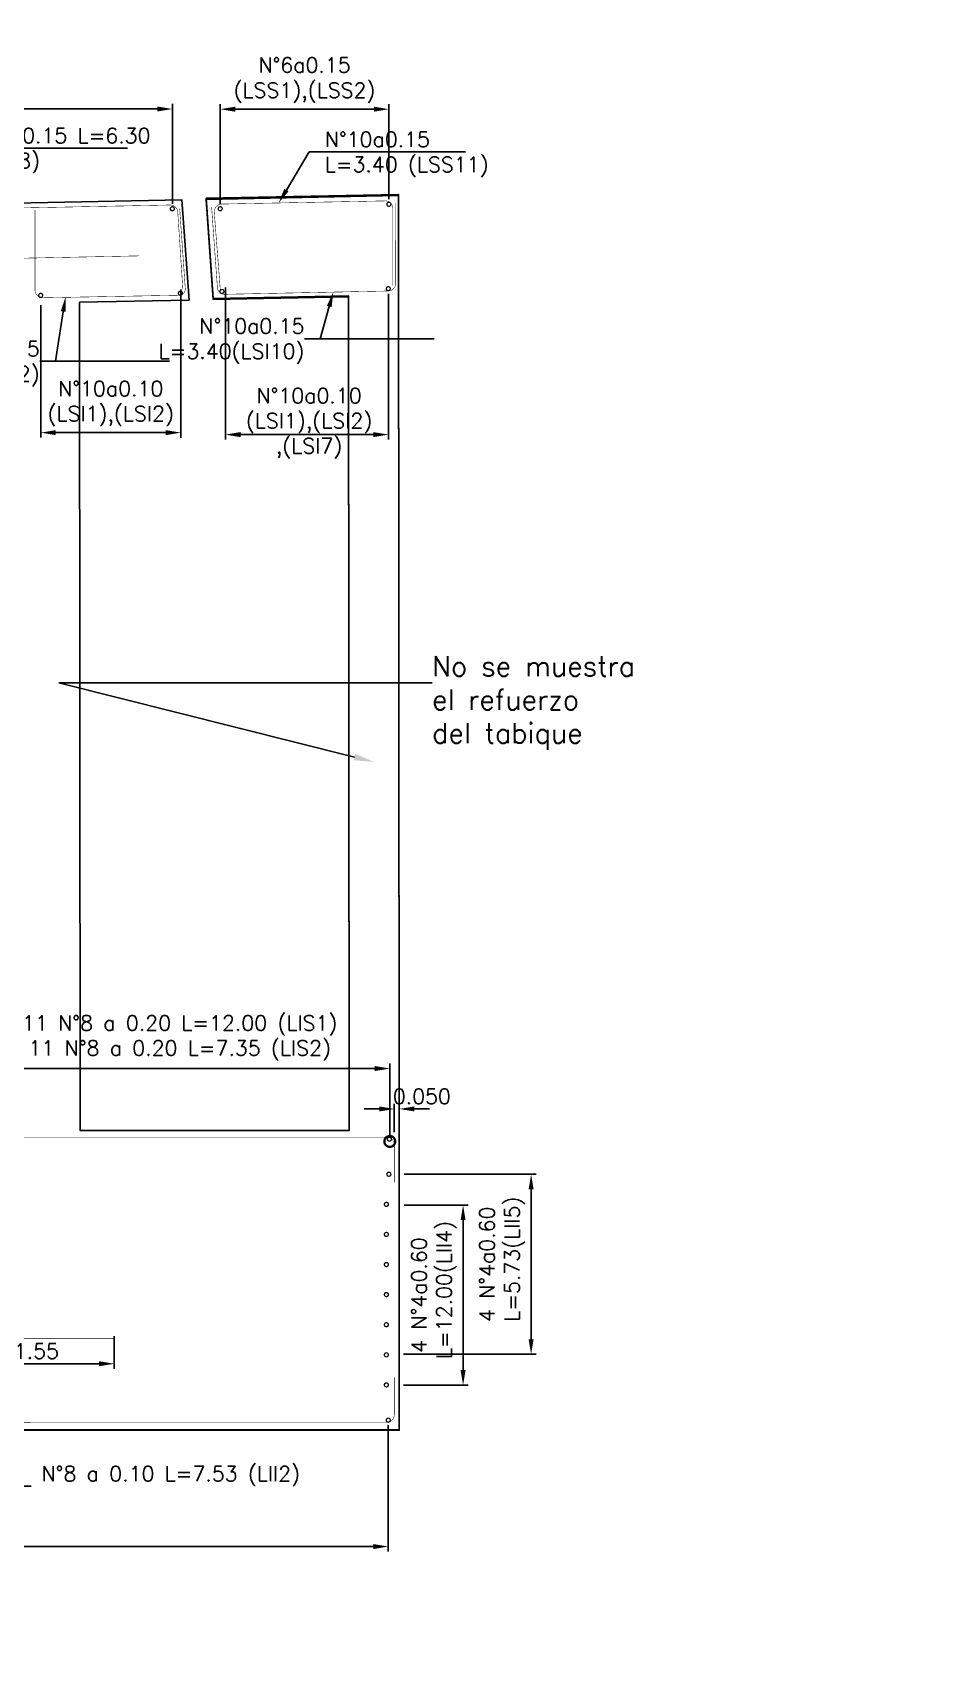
# Model space of a CAD drawing. Header units: metres. Extents: x 1080427 to 1081241, y 976768 to 977288.
# Drawn here: x 1080867.94 to 1080876.85, y 977089.63 to 977105.77 of the extents above; entities that cross this region are included whole.
import ezdxf
from ezdxf import colors
from ezdxf.entities.mleader import LeaderData, LeaderLine
from ezdxf.math import Vec2, Vec3

# ---------------------------------------------------------------- set-up
doc = ezdxf.new("R2010")
doc.units = ezdxf.units.M
doc.header["$LTSCALE"] = 25.4
doc.linetypes.add('DASHDOT', pattern=[1, 0.5, -0.25, 0, -0.25])
for name, color, linetype in [('CONTRAPESO', 3, 'Continuous'), ('DIMCONTRAPESO', 1, 'Continuous'), ('EJE-D', 11, 'DASHDOT'), ('REF', 6, 'Continuous')]:
    doc.layers.add(name, color=color, linetype=linetype)
doc.layers.add('COTA', color=1, linetype='Continuous', lineweight=30)
doc.layers.add('COTACIM', color=20, linetype='Continuous', lineweight=5)
doc.styles.add('romans', font='romans.shx')
doc.dimstyles.new('Copy 75', dxfattribs={"dimtxt": 0.15, "dimasz": 0.15, "dimexe": 0.05, "dimexo": 0.05, "dimgap": 0.05, "dimtad": 1, "dimzin": 0, "dimdsep": 46, "dimtxsty": 'romans', "dimcen": 0.002, "dimclrd": 1, "dimclre": 1, "dimclrt": 3, "dimadec": 4, "dimazin": 0, "dimtfac": 1, "dimtofl": 0, "dimtmove": 1, "dimatfit": 3, "dimfxl": 1, "dimtolj": 1, "dimtzin": 0, "dimarcsym": 1})

# ---------------------------------------------------------------- blocks, each defined once
blk = doc.blocks.new('*D283')
at = {"layer": 'COTA', "color": 1, "lineweight": -2, "transparency": 16777216}
for p, q in [((1080856.661465126, 977103.8059307098), (1080856.661465126, 977105.0539451414)), ((1080869.181291559, 977105.0039451413), (1080856.811465126, 977105.0039451413)), ((1080869.331291558, 977104.0591768655), (1080869.331291558, 977105.0539451414))]:
    blk.add_line(p, q, dxfattribs=at)
at = {"layer": 'COTA', "color": 1, "transparency": 16777216}
for points in [[(1080856.811465126, 977105.0289451414), (1080856.811465126, 977104.9789451413), (1080856.661465126, 977105.0039451413)], [(1080869.181291559, 977105.0289451414), (1080869.181291559, 977104.9789451413), (1080869.331291558, 977105.0039451413)]]:
    blk.add_solid(points, dxfattribs=at)
at = {"layer": 'Defpoints', "color": 0, "transparency": 16777216}
for p in [(1080856.661465126, 977105.0039451413), (1080869.331291558, 977104.0091768655), (1080856.661465126, 977103.7559307098)]:
    blk.add_point(p, dxfattribs=at)
at = {"layer": 'COTA', "color": 3, "transparency": 16777216, "insert": (1080862.996378342, 977105.1682308556), "char_height": 0.15, "attachment_point": 5, "style": 'romans'}
blk.add_mtext('\\A1;115 N°6 a 0.15 (LSS1),(LSS2)', dxfattribs=at)
blk = doc.blocks.new('*D298')
at = {"layer": 'COTA', "color": 1, "lineweight": -2, "transparency": 16777216}
for p, q in [((1080869.808234171, 977104.0598551312), (1080869.808234171, 977105.0521252662)), ((1080871.339240563, 977105.0021252661), (1080869.958234171, 977105.0021252661)), ((1080871.489240563, 977104.1039423818), (1080871.489240563, 977105.0521252662))]:
    blk.add_line(p, q, dxfattribs=at)
at = {"layer": 'COTA', "color": 1, "transparency": 16777216}
for points in [[(1080869.958234171, 977105.0271252661), (1080869.958234171, 977104.9771252661), (1080869.808234171, 977105.0021252661)], [(1080871.339240563, 977105.0271252661), (1080871.339240563, 977104.9771252661), (1080871.489240563, 977105.0021252661)]]:
    blk.add_solid(points, dxfattribs=at)
at = {"layer": 'Defpoints', "color": 0, "transparency": 16777216}
for p in [(1080869.808234171, 977105.0021252661), (1080871.489240563, 977104.0539423818), (1080869.808234171, 977104.0098551312)]:
    blk.add_point(p, dxfattribs=at)
at = {"layer": 'COTA', "color": 3, "transparency": 16777216, "insert": (1080870.648737367, 977105.2914109804), "char_height": 0.15, "attachment_point": 5, "style": 'romans'}
blk.add_mtext('\\A1;N°6a0.15\\P(LSS1),(LSS2)', dxfattribs=at)
blk = doc.blocks.new('*D474')
at = {"layer": 'Defpoints', "color": 0, "transparency": 16777216}
for p in [(1080871.59285375, 977094.0770292889), (1080872.228709385, 977094.0770292889), (1080871.58650375, 977092.2828123764)]:
    blk.add_point(p, dxfattribs=at)
at = {"layer": 'DIMCONTRAPESO', "color": 1, "lineweight": -2, "transparency": 16777216}
for p, q in [((1080871.64285375, 977094.0770292889), (1080872.278709385, 977094.0770292889)), ((1080872.228709385, 977092.4328123764), (1080872.228709385, 977093.9270292888)), ((1080871.63650375, 977092.2828123764), (1080872.278709385, 977092.2828123764))]:
    blk.add_line(p, q, dxfattribs=at)
at = {"layer": 'DIMCONTRAPESO', "color": 1, "transparency": 16777216}
for points in [[(1080872.203709385, 977093.9270292888), (1080872.253709384, 977093.9270292888), (1080872.228709385, 977094.0770292889)], [(1080872.203709385, 977092.4328123764), (1080872.253709384, 977092.4328123764), (1080872.228709385, 977092.2828123764)]]:
    blk.add_solid(points, dxfattribs=at)
at = {"layer": 'DIMCONTRAPESO', "color": 3, "transparency": 16777216, "insert": (1080871.93942367, 977093.1799208326), "char_height": 0.15, "attachment_point": 5, "rotation": 90, "style": 'romans'}
blk.add_mtext('\\A1;4 N°4a0.60\\P L=12.00(LII4)', dxfattribs=at)
blk = doc.blocks.new('*D475')
at = {"layer": 'Defpoints', "color": 0, "transparency": 16777216}
for p in [(1080871.592457091, 977094.383943407), (1080872.90675272, 977094.383943407), (1080871.586107091, 977092.5897264945)]:
    blk.add_point(p, dxfattribs=at)
at = {"layer": 'DIMCONTRAPESO', "color": 1, "lineweight": -2, "transparency": 16777216}
for p, q in [((1080871.642457091, 977094.383943407), (1080872.95675272, 977094.383943407)), ((1080872.90675272, 977092.7397264945), (1080872.90675272, 977094.233943407)), ((1080871.636107091, 977092.5897264945), (1080872.95675272, 977092.5897264945))]:
    blk.add_line(p, q, dxfattribs=at)
at = {"layer": 'DIMCONTRAPESO', "color": 1, "transparency": 16777216}
for points in [[(1080872.88175272, 977094.233943407), (1080872.93175272, 977094.233943407), (1080872.90675272, 977094.383943407)], [(1080872.88175272, 977092.7397264945), (1080872.93175272, 977092.7397264945), (1080872.90675272, 977092.5897264945)]]:
    blk.add_solid(points, dxfattribs=at)
at = {"layer": 'DIMCONTRAPESO', "color": 3, "transparency": 16777216, "insert": (1080872.617467006, 977093.4868349507), "char_height": 0.15, "attachment_point": 5, "rotation": 90, "style": 'romans'}
blk.add_mtext('\\A1;4 N°4a0.60\\P L=5.73(LII5)', dxfattribs=at)
blk = doc.blocks.new('*D680')
at = {"layer": 'COTA', "color": 1, "lineweight": -2, "transparency": 16777216}
for p, q in [((1080869.860598418, 977103.2260965405), (1080869.860556067, 977101.7079645251)), ((1080871.484244762, 977103.1605908881), (1080871.484204237, 977101.70791923)), ((1080870.010557461, 977101.7579603405), (1080871.334205632, 977101.7579234145))]:
    blk.add_line(p, q, dxfattribs=at)
at = {"layer": 'COTA', "color": 1, "transparency": 16777216}
for points in [[(1080870.010558159, 977101.7829603405), (1080870.010556764, 977101.7329603405), (1080869.860557461, 977101.757964525)], [(1080871.334206329, 977101.7829234145), (1080871.334204935, 977101.7329234144), (1080871.484205632, 977101.7579192299)]]:
    blk.add_solid(points, dxfattribs=at)
at = {"layer": 'Defpoints', "color": 0, "transparency": 16777216}
for p in [(1080869.860599813, 977103.2760965404), (1080871.484246157, 977103.2105908882), (1080871.484205632, 977101.7579192299)]:
    blk.add_point(p, dxfattribs=at)
at = {"layer": 'COTA', "color": 3, "transparency": 16777216, "insert": (1080870.694100821, 977101.8709181955), "char_height": 0.15, "attachment_point": 5, "rotation": 359.998401610795, "style": 'romans'}
blk.add_mtext('\\A1;N°10a0.10\\P(LSI1),(LSI2)\\P,(LSI7)', dxfattribs=at)
blk = doc.blocks.new('*D681')
at = {"layer": 'COTA', "color": 1, "lineweight": -2, "transparency": 16777216}
for p, q in [((1080869.415139594, 977103.2054748012), (1080869.415098361, 977101.7274390375)), ((1080868.019612524, 977103.0482002323), (1080868.019575679, 977101.7274779687)), ((1080868.169577074, 977101.777473784), (1080869.265099756, 977101.7774432221))]:
    blk.add_line(p, q, dxfattribs=at)
at = {"layer": 'COTA', "color": 1, "transparency": 16777216}
for points in [[(1080868.169577772, 977101.8024737841), (1080868.169576377, 977101.752473784), (1080868.019577074, 977101.7774779686)], [(1080869.265100453, 977101.8024432221), (1080869.265099058, 977101.7524432221), (1080869.415099756, 977101.7774390375)]]:
    blk.add_solid(points, dxfattribs=at)
at = {"layer": 'Defpoints', "color": 0, "transparency": 16777216}
for p in [(1080869.415140989, 977103.2554748012), (1080868.019613919, 977103.0982002324), (1080869.415099756, 977101.7774390375)]:
    blk.add_point(p, dxfattribs=at)
at = {"layer": 'COTA', "color": 3, "transparency": 16777216, "insert": (1080868.717346485, 977102.0667442172), "char_height": 0.15, "attachment_point": 5, "rotation": 359.998401610795, "style": 'romans'}
blk.add_mtext('\\A1;N°10a0.10\\P(LSI1),(LSI2)', dxfattribs=at)
blk = doc.blocks.new('*D786')
at = {"layer": 'Defpoints', "color": 0, "transparency": 16777216}
for p in [(1080867.201492158, 977092.8205518959), (1080868.751271914, 977092.8201901971), (1080867.201492158, 977092.4956941757)]:
    blk.add_point(p, dxfattribs=at)
at = {"layer": 'EJE-D', "color": 1, "lineweight": -2, "transparency": 16777216}
for p, q in [((1080867.201492158, 977092.7705518958), (1080867.201492158, 977092.4456941757)), ((1080868.751271914, 977092.770190197), (1080868.751271914, 977092.4456941757)), ((1080868.601271914, 977092.4956941757), (1080867.351492158, 977092.4956941757))]:
    blk.add_line(p, q, dxfattribs=at)
at = {"layer": 'EJE-D', "color": 1, "transparency": 16777216}
for points in [[(1080867.351492158, 977092.5206941757), (1080867.351492158, 977092.4706941757), (1080867.201492158, 977092.4956941757)], [(1080868.601271914, 977092.5206941757), (1080868.601271914, 977092.4706941757), (1080868.751271914, 977092.4956941757)]]:
    blk.add_solid(points, dxfattribs=at)
at = {"layer": 'EJE-D', "color": 3, "transparency": 16777216, "insert": (1080867.976382036, 977092.6206941757), "char_height": 0.15, "attachment_point": 5, "style": 'romans'}
blk.add_mtext('\\A1;1.55', dxfattribs=at)
blk = doc.blocks.new('*D788')
at = {"layer": 'COTA', "color": 1, "lineweight": -2, "transparency": 16777216}
for p, q in [((1080871.392701377, 977095.0355387081), (1080871.242701377, 977095.0355387081)), ((1080871.542701377, 977094.8040222784), (1080871.542701377, 977095.0855387081)), ((1080871.59285375, 977094.804015142), (1080871.59285375, 977095.0855387081)), ((1080871.74285375, 977095.0355387081), (1080871.89285375, 977095.0355387081))]:
    blk.add_line(p, q, dxfattribs=at)
at = {"layer": 'COTA', "color": 1, "transparency": 16777216}
for points in [[(1080871.392701377, 977095.0605387081), (1080871.392701377, 977095.0105387081), (1080871.542701377, 977095.0355387081)], [(1080871.74285375, 977095.0605387081), (1080871.74285375, 977095.0105387081), (1080871.59285375, 977095.0355387081)]]:
    blk.add_solid(points, dxfattribs=at)
at = {"layer": 'Defpoints', "color": 0, "transparency": 16777216}
for p in [(1080871.542701377, 977095.0355387081), (1080871.542701377, 977094.7540222784), (1080871.59285375, 977094.754015142)]:
    blk.add_point(p, dxfattribs=at)
at = {"layer": 'COTA', "color": 3, "transparency": 16777216, "insert": (1080871.81785375, 977095.1605387081), "char_height": 0.15, "attachment_point": 5, "style": 'romans'}
blk.add_mtext('\\A1;0.050', dxfattribs=at)
blk = doc.blocks.new('*D817')
at = {"layer": 'Defpoints', "color": 0, "transparency": 16777216}
for p in [(1080854.510972337, 977091.9338884149), (1080871.482939743, 977091.9332948144), (1080854.510972337, 977090.6731383357)]:
    blk.add_point(p, dxfattribs=at)
at = {"layer": 'DIMCONTRAPESO', "color": 1, "lineweight": -2, "transparency": 16777216}
for p, q in [((1080854.510972337, 977091.8838884148), (1080854.510972337, 977090.6231383356)), ((1080871.482939743, 977091.8832948144), (1080871.482939743, 977090.6231383356)), ((1080871.332939743, 977090.6731383357), (1080854.660972337, 977090.6731383357))]:
    blk.add_line(p, q, dxfattribs=at)
at = {"layer": 'DIMCONTRAPESO', "color": 1, "transparency": 16777216}
for points in [[(1080854.660972337, 977090.6981383357), (1080854.660972337, 977090.6481383357), (1080854.510972337, 977090.6731383357)], [(1080871.332939743, 977090.6981383357), (1080871.332939743, 977090.6481383357), (1080871.482939743, 977090.6731383357)]]:
    blk.add_solid(points, dxfattribs=at)
at = {"layer": 'DIMCONTRAPESO', "color": 3, "transparency": 16777216, "insert": (1080862.99695604, 977090.9767097642), "char_height": 0.15, "attachment_point": 5, "style": 'romans'}
blk.add_mtext('\\A1; N°8 a 0.20 L=12.00 (LII1)\\P N°8 a 0.20 L=7.35 (LII3) ', dxfattribs=at)
blk = doc.blocks.new('*D819')
at = {"layer": 'Defpoints', "color": 0, "transparency": 16777216}
for p in [(1080867.311904688, 977095.4383434296), (1080867.311904688, 977094.7185041928), (1080871.498143116, 977094.7116781577)]:
    blk.add_point(p, dxfattribs=at)
at = {"layer": 'DIMCONTRAPESO', "color": 1, "lineweight": -2, "transparency": 16777216}
for p, q in [((1080867.311904688, 977094.7685041928), (1080867.311904688, 977095.4883434296)), ((1080871.498143116, 977094.7616781577), (1080871.498143116, 977095.4883434296)), ((1080871.348143116, 977095.4383434296), (1080867.461904688, 977095.4383434296))]:
    blk.add_line(p, q, dxfattribs=at)
at = {"layer": 'DIMCONTRAPESO', "color": 1, "transparency": 16777216}
for points in [[(1080867.461904688, 977095.4633434296), (1080867.461904688, 977095.4133434296), (1080867.311904688, 977095.4383434296)], [(1080871.348143116, 977095.4633434296), (1080871.348143116, 977095.4133434296), (1080871.498143116, 977095.4383434296)]]:
    blk.add_solid(points, dxfattribs=at)
at = {"layer": 'DIMCONTRAPESO', "color": 3, "transparency": 16777216, "insert": (1080869.405023902, 977095.7419148581), "char_height": 0.15, "attachment_point": 5, "style": 'romans'}
blk.add_mtext('\\A1;11 N°8 a 0.20 L=12.00 (LIS1)\\P11 N°8 a 0.20 L=7.35 (LIS2) ', dxfattribs=at)
blk = doc.blocks.new('*D1025')
at = {"layer": 'Defpoints', "color": 0, "transparency": 16777216}
for p in [(1080867.201492158, 977092.8205518959), (1080868.751271914, 977092.8201901971), (1080867.201492158, 977092.4956941757)]:
    blk.add_point(p, dxfattribs=at)
at = {"layer": 'EJE-D', "color": 1, "lineweight": -2, "transparency": 16777216}
for p, q in [((1080867.201492158, 977092.7705518958), (1080867.201492158, 977092.4456941757)), ((1080868.751271914, 977092.770190197), (1080868.751271914, 977092.4456941757)), ((1080868.601271914, 977092.4956941757), (1080867.351492158, 977092.4956941757))]:
    blk.add_line(p, q, dxfattribs=at)
at = {"layer": 'EJE-D', "color": 1, "transparency": 16777216}
for points in [[(1080867.351492158, 977092.5206941757), (1080867.351492158, 977092.4706941757), (1080867.201492158, 977092.4956941757)], [(1080868.601271914, 977092.5206941757), (1080868.601271914, 977092.4706941757), (1080868.751271914, 977092.4956941757)]]:
    blk.add_solid(points, dxfattribs=at)
at = {"layer": 'EJE-D', "color": 3, "transparency": 16777216, "insert": (1080867.976382036, 977092.6206941757), "char_height": 0.15, "attachment_point": 5, "style": 'romans'}
blk.add_mtext('\\A1;1.55', dxfattribs=at)

msp = doc.modelspace()

# ---------------------------------------------------------------- linework, layer by layer
at = {"layer": 'CONTRAPESO'}
for points in [[(1080871.092769449, 977094.8356956284), (1080871.086209244, 977103.1421633925), (1080869.738790564, 977103.115215019), (1080869.666977885, 977104.1139787453), (1080871.585952772, 977104.152358243), (1080871.592822024, 977094.8356956284), (1080871.592822459, 977094.835102028), (1080871.592822459, 977091.835102028), (1080854.412796866, 977091.8356956284), (1080854.412796866, 977094.8356956284), (1080854.412822024, 977094.8356956284), (1080854.412796866, 977103.7979366097), (1080856.328198108, 977103.8472031498), (1080856.256178594, 977102.8455627796), (1080854.912626102, 977102.8186917297), (1080854.912822024, 977094.8356956285), (1080857.592769449, 977094.8356956284), (1080857.592769449, 977094.8356956284), (1080857.591607085, 977102.8722713494), (1080856.497144692, 977102.8503821015)], [(1080871.09280074, 977094.8205518959), (1080871.086240535, 977103.131205503), (1080869.738821855, 977103.1042571295), (1080869.667009176, 977104.1030208558), (1080871.585984063, 977104.1414003535), (1080871.592853315, 977094.8205518959), (1080871.59285375, 977094.8199582954), (1080871.592853532, 977091.8320550955), (1080854.412853097, 977091.8326486959), (1080854.412853315, 977094.8205518959), (1080854.412853315, 977094.8205518959), (1080854.412853315, 977103.7979377387), (1080856.328229399, 977103.8362452603), (1080856.256209885, 977102.8346048901), (1080854.912657393, 977102.8077338402), (1080854.912853315, 977094.820551896), (1080857.59280074, 977094.8205518959), (1080857.59280074, 977094.8205518959), (1080857.591638376, 977102.8613134599), (1080856.497175982, 977102.839424212)], [(1080856.497175982, 977102.839424212), (1080856.569195496, 977103.8410645823), (1080869.426735117, 977104.0982153746), (1080869.498547795, 977103.0994516483), (1080868.407259552, 977103.0776258834), (1080868.412853315, 977094.820551896), (1080871.09280074, 977094.8205518959), (1080871.09280074, 977094.8205518959)]]:
    msp.add_lwpolyline(points, dxfattribs=at)
at = {"layer": 'REF', "ltscale": 0.1}
for points, const_width in [([(1080864.510487139, 977103.8929718344), (1080866.5112843, 977103.9417254494), (1080866.581156238, 977103.9930516774), (1080869.308160121, 977104.0468189382, -0.4142471883168138), (1080869.385686205, 977103.9723673944), (1080869.435809568, 977103.207223399)], 0.004999999999999999), ([(1080871.554517382, 977104.0709822258), (1080871.55760343, 977103.2688036986, -0.4204172656185837), (1080871.483220349, 977103.1896628012), (1080869.857512939, 977103.1566409504, -0.407919238702359), (1080869.780476962, 977103.2221122956), (1080869.722894894, 977104.0229580775)], 0.005), ([(1080871.527816162, 977103.2441555863), (1080871.528059119, 977104.0116174927, 0.4306397236984851), (1080871.451651556, 977104.0877642025), (1080869.822281253, 977104.0563140735, 0.3701617150848962), (1080869.748077945, 977103.9839898562), (1080869.8090692, 977103.2050994799)], 0.004999999999999999), ([(1080867.962741675, 977103.9976501415), (1080867.962741675, 977103.1949269156, 0.4072192102190493), (1080868.039896126, 977103.1219702692), (1080869.396075187, 977103.1474121951, 0.4684548895980308), (1080869.459679185, 977103.2205445023), (1080869.404263295, 977104.0103395154)], 0.005), ([(1080871.542903111, 977094.3044833814), (1080871.542898155, 977094.6784833814, 0.414213562373095), (1080871.466897148, 977094.7544823743), (1080867.327637395, 977094.7546158788, 0.4141860566526949), (1080867.251644532, 977094.6786158792), (1080867.251644532, 977094.3046087425)], 0.004999999999999999), ([(1080864.491913638, 977091.961028724), (1080866.045534085, 977091.961028724), (1080866.116426993, 977091.911122162), (1080871.466835905, 977091.9096349867, 0.414282338146615), (1080871.54285375, 977091.9856349846), (1080871.54285375, 977092.3596171369)], 0.005)]:
    msp.add_lwpolyline(points, format="xyb", dxfattribs=dict(at, const_width=const_width))
for points, const_width in [([(1080869.337641558, 977104.0091768655, -1), (1080869.324941559, 977104.0091768655, -1)], 0.04), ([(1080869.814584171, 977104.0098551312, -1), (1080869.801884171, 977104.0098551312, -1)], 0.04), ([(1080871.495590563, 977104.0539423818, -1), (1080871.482890563, 977104.0539423818, -1)], 0.04), ([(1080871.489556476, 977103.2128255161, -1), (1080871.476856477, 977103.2128255161, -1)], 0.04), ([(1080868.013151475, 977103.1456673737, 1), (1080868.025851475, 977103.1456673737, 1)], 0.04), ([(1080869.405061129, 977103.1672895756, 1), (1080869.417761129, 977103.1672895756, 1)], 0.04), ([(1080869.831459102, 977103.184768701, -1), (1080869.818759102, 977103.184768701, -1)], 0.04), ([(1080871.486713117, 977094.7116781578, 1), (1080871.509573116, 977094.7116781578, 1)], 0.108), ([(1080871.500712469, 977094.7345919991, -1), (1080871.488012469, 977094.7345919991, -1)], 0.04), ([(1080871.500712469, 977094.7345919991, -1), (1080871.488012469, 977094.7345919991, -1)], 0.04), ([(1080871.482776876, 977094.3845370073, 1), (1080871.495476876, 977094.3845370073, 1)], 0.04), ([(1080871.457776876, 977094.0845370074, 1), (1080871.470476876, 977094.0845370074, 1)], 0.04), ([(1080871.457776876, 977093.7845370073, 1), (1080871.470476876, 977093.7845370073, 1)], 0.04), ([(1080871.457776876, 977093.4845370073, 1), (1080871.470476876, 977093.4845370073, 1)], 0.04), ([(1080871.457776876, 977093.1845370074, 1), (1080871.470476876, 977093.1845370074, 1)], 0.04), ([(1080871.457776876, 977092.8845370073, 1), (1080871.470476876, 977092.8845370073, 1)], 0.04), ([(1080871.457776876, 977092.5845370074, 1), (1080871.470476876, 977092.5845370074, 1)], 0.04), ([(1080871.457776876, 977092.2845370073, 1), (1080871.470476876, 977092.2845370073, 1)], 0.04), ([(1080871.489289743, 977091.9332948144, -1), (1080871.476589743, 977091.9332948144, -1)], 0.04)]:
    msp.add_lwpolyline(points, format="xyb", close=True, dxfattribs=dict(at, const_width=const_width))
at = {"layer": 'REF', "ltscale": 0.1, "const_width": 0.005}
for points in [[(1080869.002257318, 977103.5397278237), (1080857.003449311, 977103.3001016175)], [(1080868.751271914, 977092.7456196542), (1080862.247071424, 977092.7456196542)]]:
    msp.add_lwpolyline(points, dxfattribs=at)

# ---------------------------------------------------------------- dimensions: what is measured, and where the dimension line sits
at = {"layer": 'COTA'}
dim = msp.add_linear_dim(base=(1080856.661465126, 977105.0039451413), p1=(1080869.331291558, 977104.0091768655), p2=(1080856.661465126, 977103.7559307098), angle=180, text='115 N°6 a 0.15 (LSS1),(LSS2)', dimstyle='Copy 75', dxfattribs=at)
dim.commit()
dim.dimension.update_dxf_attribs({"geometry": '*D283', "text_midpoint": (1080862.996378342, 977105.1682308556)})
for base, p1, p2, angle, text, picture, middle in [((1080869.808234171, 977105.0021252661), (1080871.489240563, 977104.0539423818), (1080869.808234171, 977104.0098551312), 180, 'N°6a0.15\\P(LSS1),(LSS2)', '*D298', (1080870.648737367, 977105.0021252661)), ((1080869.415099756, 977101.7774390375), (1080868.019613919, 977103.0982002324), (1080869.415140989, 977103.2554748013), 359.998401610795, 'N°10a0.10\\P(LSI1),(LSI2)', '*D681', (1080868.717338415, 977101.777458503)), ((1080871.484205632, 977101.7579192299), (1080869.860599813, 977103.2760965405), (1080871.484246157, 977103.2105908882), 359.998401610795, 'N°10a0.10\\P(LSI1),(LSI2)\\P,(LSI7)', '*D680', (1080870.694088865, 977101.442346767))]:
    dim = msp.add_linear_dim(base=base, p1=p1, p2=p2, angle=angle, text=text, dimstyle='Copy 75', dxfattribs=at)
    dim.commit()
    dim.dimension.update_dxf_attribs({"geometry": picture, "text_midpoint": middle, "dimtype": 160})
at = {"layer": 'COTA', "color": 2}
dim = msp.add_linear_dim(base=(1080871.542701377, 977095.0355387081), p1=(1080871.59285375, 977094.754015142), p2=(1080871.542701377, 977094.7540222784), angle=180, dimstyle='Copy 75', override={"dimdec": 3}, dxfattribs=at)
dim.commit()
dim.dimension.update_dxf_attribs({"geometry": '*D788', "text_midpoint": (1080871.81785375, 977095.0355387081), "dimtype": 160})
at = {"layer": 'DIMCONTRAPESO', "color": 2}
for base, p1, p2, text, picture, middle in [((1080867.311904688, 977095.4383434296), (1080871.498143116, 977094.7116781577), (1080867.311904688, 977094.7185041928), '11 N°8 a 0.20 L=12.00 (LIS1)\\P11 N°8 a 0.20 L=7.35 (LIS2) ', '*D819', (1080869.405023902, 977095.7419148581)), ((1080854.510972337, 977090.6731383357), (1080871.482939743, 977091.9332948144), (1080854.510972337, 977091.9338884149), ' N°8 a 0.20 L=12.00 (LII1)\\P N°8 a 0.20 L=7.35 (LII3) ', '*D817', (1080862.99695604, 977090.9767097642))]:
    dim = msp.add_linear_dim(base=base, p1=p1, p2=p2, text=text, dimstyle='Copy 75', dxfattribs=at)
    dim.commit()
    dim.dimension.update_dxf_attribs({"geometry": picture, "text_midpoint": middle})
at = {"layer": 'DIMCONTRAPESO'}
for base, p1, p2, text, picture, middle in [((1080872.90675272, 977094.383943407), (1080871.586107091, 977092.5897264945), (1080871.592457091, 977094.383943407), '4 N°4a0.60\\P L=5.73(LII5)', '*D475', (1080872.90675272, 977093.4868349507)), ((1080872.228709385, 977094.0770292889), (1080871.58650375, 977092.2828123764), (1080871.59285375, 977094.0770292889), '4 N°4a0.60\\P L=12.00(LII4)', '*D474', (1080872.228709385, 977093.1799208326))]:
    dim = msp.add_linear_dim(base=base, p1=p1, p2=p2, angle=90, text=text, dimstyle='Copy 75', dxfattribs=at)
    dim.commit()
    dim.dimension.update_dxf_attribs({"geometry": picture, "text_midpoint": middle, "dimtype": 160})
at = {"layer": 'EJE-D', "color": 2}
for picture in ['*D786', '*D1025']:
    dim = msp.add_linear_dim(base=(1080867.201492158, 977092.4956941757), p1=(1080868.751271914, 977092.8201901971), p2=(1080867.201492158, 977092.8205518959), dimstyle='Copy 75', dxfattribs=at)
    dim.commit()
    dim.dimension.update_dxf_attribs({"geometry": picture, "text_midpoint": (1080867.976382036, 977092.6206941757)})

# ---------------------------------------------------------------- leaders
at = {"layer": 'COTACIM'}
ml = msp.add_multileader_mtext('Standard', dxfattribs=at)
ml.set_content('N°10a0.15 L=6.30\\P{\\A1; (LSS8)}', color=3, style='romans')
ml.set_leader_properties(color=256)
ml.build(insert=Vec2(0, 0))
ml.multileader.update_dxf_attribs({"text_left_attachment_type": 6, "text_right_attachment_type": 6, "dogleg_length": 0.1560199508385566, "arrow_head_size": 0.15})
ctx = ml.context
ctx.base_point, ctx.char_height, ctx.arrow_head_size, ctx.landing_gap_size, ctx.plane_origin = Vec3(1080867.236489222, 977104.613901573), 0.15, 0.15, 0, Vec3(1080869.559068739, 977103.5880372947)
ctx.left_attachment, ctx.right_attachment = 6, 6
notes = []
notes.append((ctx, [(0, (1, 1, 0), (1080867.080469271, 977104.613901573), (1, 0), 0.1560199508385566, [(0, [(1080866.834964339, 977103.9980559116)], 0, [])])]))
ctx.mtext.insert, ctx.mtext.width, ctx.mtext.flow_direction = Vec3(1080867.236489222, 977104.813901573), 2.983074594289064, 5
ml = msp.add_multileader_mtext('Standard', dxfattribs=at)
ml.set_content('N°10a0.15\\PL=3.40{\\A1; (LSS11)}', color=3, style='romans')
ml.set_leader_properties(color=256)
ml.build(insert=Vec2(0, 0))
ml.multileader.update_dxf_attribs({"text_left_attachment_type": 6, "text_right_attachment_type": 6, "dogleg_length": 0.1560199508385566, "arrow_head_size": 0.15})
ctx = ml.context
ctx.base_point, ctx.char_height, ctx.arrow_head_size, ctx.landing_gap_size, ctx.plane_origin = Vec3(1080870.850569061, 977104.5758949873), 0.15, 0.15, 0, Vec3(1080870.166512806, 977103.8874804791)
ctx.left_attachment, ctx.right_attachment = 6, 6
notes.append((ctx, [(0, (1, 1, 0), (1080870.69454911, 977104.5758949873), (1, 0), 0.1560199508385566, [(0, [(1080870.390915735, 977104.0672898644)], 0, [])])]))
ctx.mtext.insert, ctx.mtext.width, ctx.mtext.flow_direction = Vec3(1080870.850569061, 977104.7758949873), 1.974499561823905, 5
ml = msp.add_multileader_mtext('Standard', dxfattribs=at)
ml.set_content('N°10a0.15\\PL=3.50(LSI12)', color=3, style='romans')
ml.set_leader_properties(color=256)
ml.build(insert=Vec2(0, 0))
ml.multileader.update_dxf_attribs({"text_left_attachment_type": 6, "text_right_attachment_type": 6, "dogleg_length": 0.1560199508385566, "arrow_head_size": 0.15})
ctx = ml.context
ctx.base_point, ctx.char_height, ctx.arrow_head_size, ctx.landing_gap_size, ctx.plane_origin, ctx.plane_x_axis, ctx.plane_y_axis = Vec3(1080866.452853873, 977102.4891109456), 0.15, 0.15, 0, Vec3(1080868.26727075, 977098.0659010466), Vec3(0.9999999996108744, -2.789715435051243e-05), Vec3(2.789715435051243e-05, 0.9999999996108744)
ctx.left_attachment, ctx.right_attachment, ctx.text_align_type = 6, 6, 2
notes.append((ctx, [(0, (1, 1, 0), (1080868.16601668, 977102.4890631532), (-0.9999999996108744, 2.789715435051243e-05), 0.1560199508385566, [(0, [(1080868.26741214, 977103.1338594072)], 0, [])])]))
ctx.mtext.insert, ctx.mtext.text_direction, ctx.mtext.rotation, ctx.mtext.width, ctx.mtext.alignment, ctx.mtext.flow_direction = Vec3(1080868.010002309, 977102.6890675056), Vec3(0.9999999996108744, -2.789715435051243e-05), 6.283157410025233, 2.581570537062362, 3, 5
ml = msp.add_multileader_mtext('Standard', dxfattribs=at)
ml.set_content('N°10a0.15\\PL=3.40(LSI10)', color=3, style='romans')
ml.set_leader_properties(color=256)
ml.build(insert=Vec2(0, 0))
ml.multileader.update_dxf_attribs({"text_left_attachment_type": 6, "text_right_attachment_type": 6, "dogleg_length": 0.1560199508385566, "arrow_head_size": 0.15})
ctx = ml.context
ctx.base_point, ctx.char_height, ctx.arrow_head_size, ctx.landing_gap_size, ctx.plane_origin, ctx.plane_x_axis, ctx.plane_y_axis = Vec3(1080869.091142385, 977102.7143076307), 0.15, 0.15, 0, Vec3(1080870.93539587, 977098.1116874651), Vec3(0.9999999996108744, -2.789715435051243e-05), Vec3(2.789715435051243e-05, 0.9999999996108744)
ctx.left_attachment, ctx.right_attachment, ctx.text_align_type = 6, 6, 2
notes.append((ctx, [(0, (1, 1, 0), (1080870.804305192, 977102.7142598382), (-0.9999999996108744, 2.789715435051243e-05), 0.1560199508385566, [(0, [(1080870.93553726, 977103.1796458258)], 0, [])])]))
ctx.mtext.insert, ctx.mtext.text_direction, ctx.mtext.rotation, ctx.mtext.width, ctx.mtext.alignment, ctx.mtext.flow_direction = Vec3(1080870.648290821, 977102.9142641907), Vec3(0.9999999996108744, -2.789715435051243e-05), 6.283157410025233, 2.182405574480072, 3, 5
ml = msp.add_multileader_mtext('Standard', dxfattribs=at)
ml.set_content('No se muestra\\Pel refuerzo \\Pdel tabique', color=3, style='romans')
ml.set_leader_properties(color=1)
ml.build(insert=Vec2(0, 0))
ml.multileader.update_dxf_attribs({"text_left_attachment_type": 6, "text_right_attachment_type": 6, "dogleg_length": 0, "arrow_head_size": 0.2})
ctx = ml.context
ctx.base_point, ctx.char_height, ctx.arrow_head_size, ctx.landing_gap_size, ctx.plane_origin = Vec3(1080871.919761179, 977099.2821302867), 0.2, 0.2, 0, Vec3(1080869.720291205, 977098.1260341231)
ctx.left_attachment, ctx.right_attachment = 6, 6
notes.append((ctx, [(0, (1, 1, 0), (1080871.919761179, 977099.2821302867), (1, 0), 0, [(1, [(1080871.340291205, 977098.4946841785), (1080868.201000095, 977099.2821302867)], 0, [])])]))
ctx.mtext.insert, ctx.mtext.width, ctx.mtext.flow_direction = Vec3(1080871.919761179, 977099.5487969534), 4.928288388298824, 5
ml = msp.add_multileader_mtext('Standard', dxfattribs=at)
ml.set_content('\\A1; N°8 a 0.10 L=7.53 (LII2)', color=3, style='romans')
ml.set_leader_properties(color=256)
ml.build(insert=Vec2(0, 0))
ml.multileader.update_dxf_attribs({"text_left_attachment_type": 6, "text_right_attachment_type": 6, "dogleg_length": 0.1560199508385566, "arrow_head_size": 0.15})
ctx = ml.context
ctx.base_point, ctx.char_height, ctx.arrow_head_size, ctx.landing_gap_size, ctx.plane_origin = Vec3(1080867.924280568, 977091.2742095503), 0.15, 0.15, 0, Vec3(1080867.235856995, 977089.993353714)
ctx.left_attachment, ctx.right_attachment = 6, 6
notes.append((ctx, [(0, (1, 1, 0), (1080867.768260618, 977091.2742095503), (1, 0), 0.1560199508385566, [(0, [(1080867.737564224, 977091.8992497388)], 0, [])])]))
ctx.mtext.insert, ctx.mtext.width, ctx.mtext.flow_direction = Vec3(1080867.924280568, 977091.4742095503), 4.25235982122831, 5
for ctx, leaders in notes:
    for number, flags, end, landing, length, lines in leaders:
        leader = LeaderData()
        leader.index, (leader.has_last_leader_line, leader.has_dogleg_vector, leader.attachment_direction) = number, flags
        leader.last_leader_point, leader.dogleg_vector, leader.dogleg_length = Vec3(end), Vec3(landing), length
        for number, points, colour, breaks in lines:
            line = LeaderLine()
            line.index, line.vertices, line.color, line.breaks = number, Vec3.list(points), colors.encode_raw_color(colour), breaks
            leader.lines.append(line)
        ctx.leaders.append(leader)

doc.saveas('drawing.dxf')
